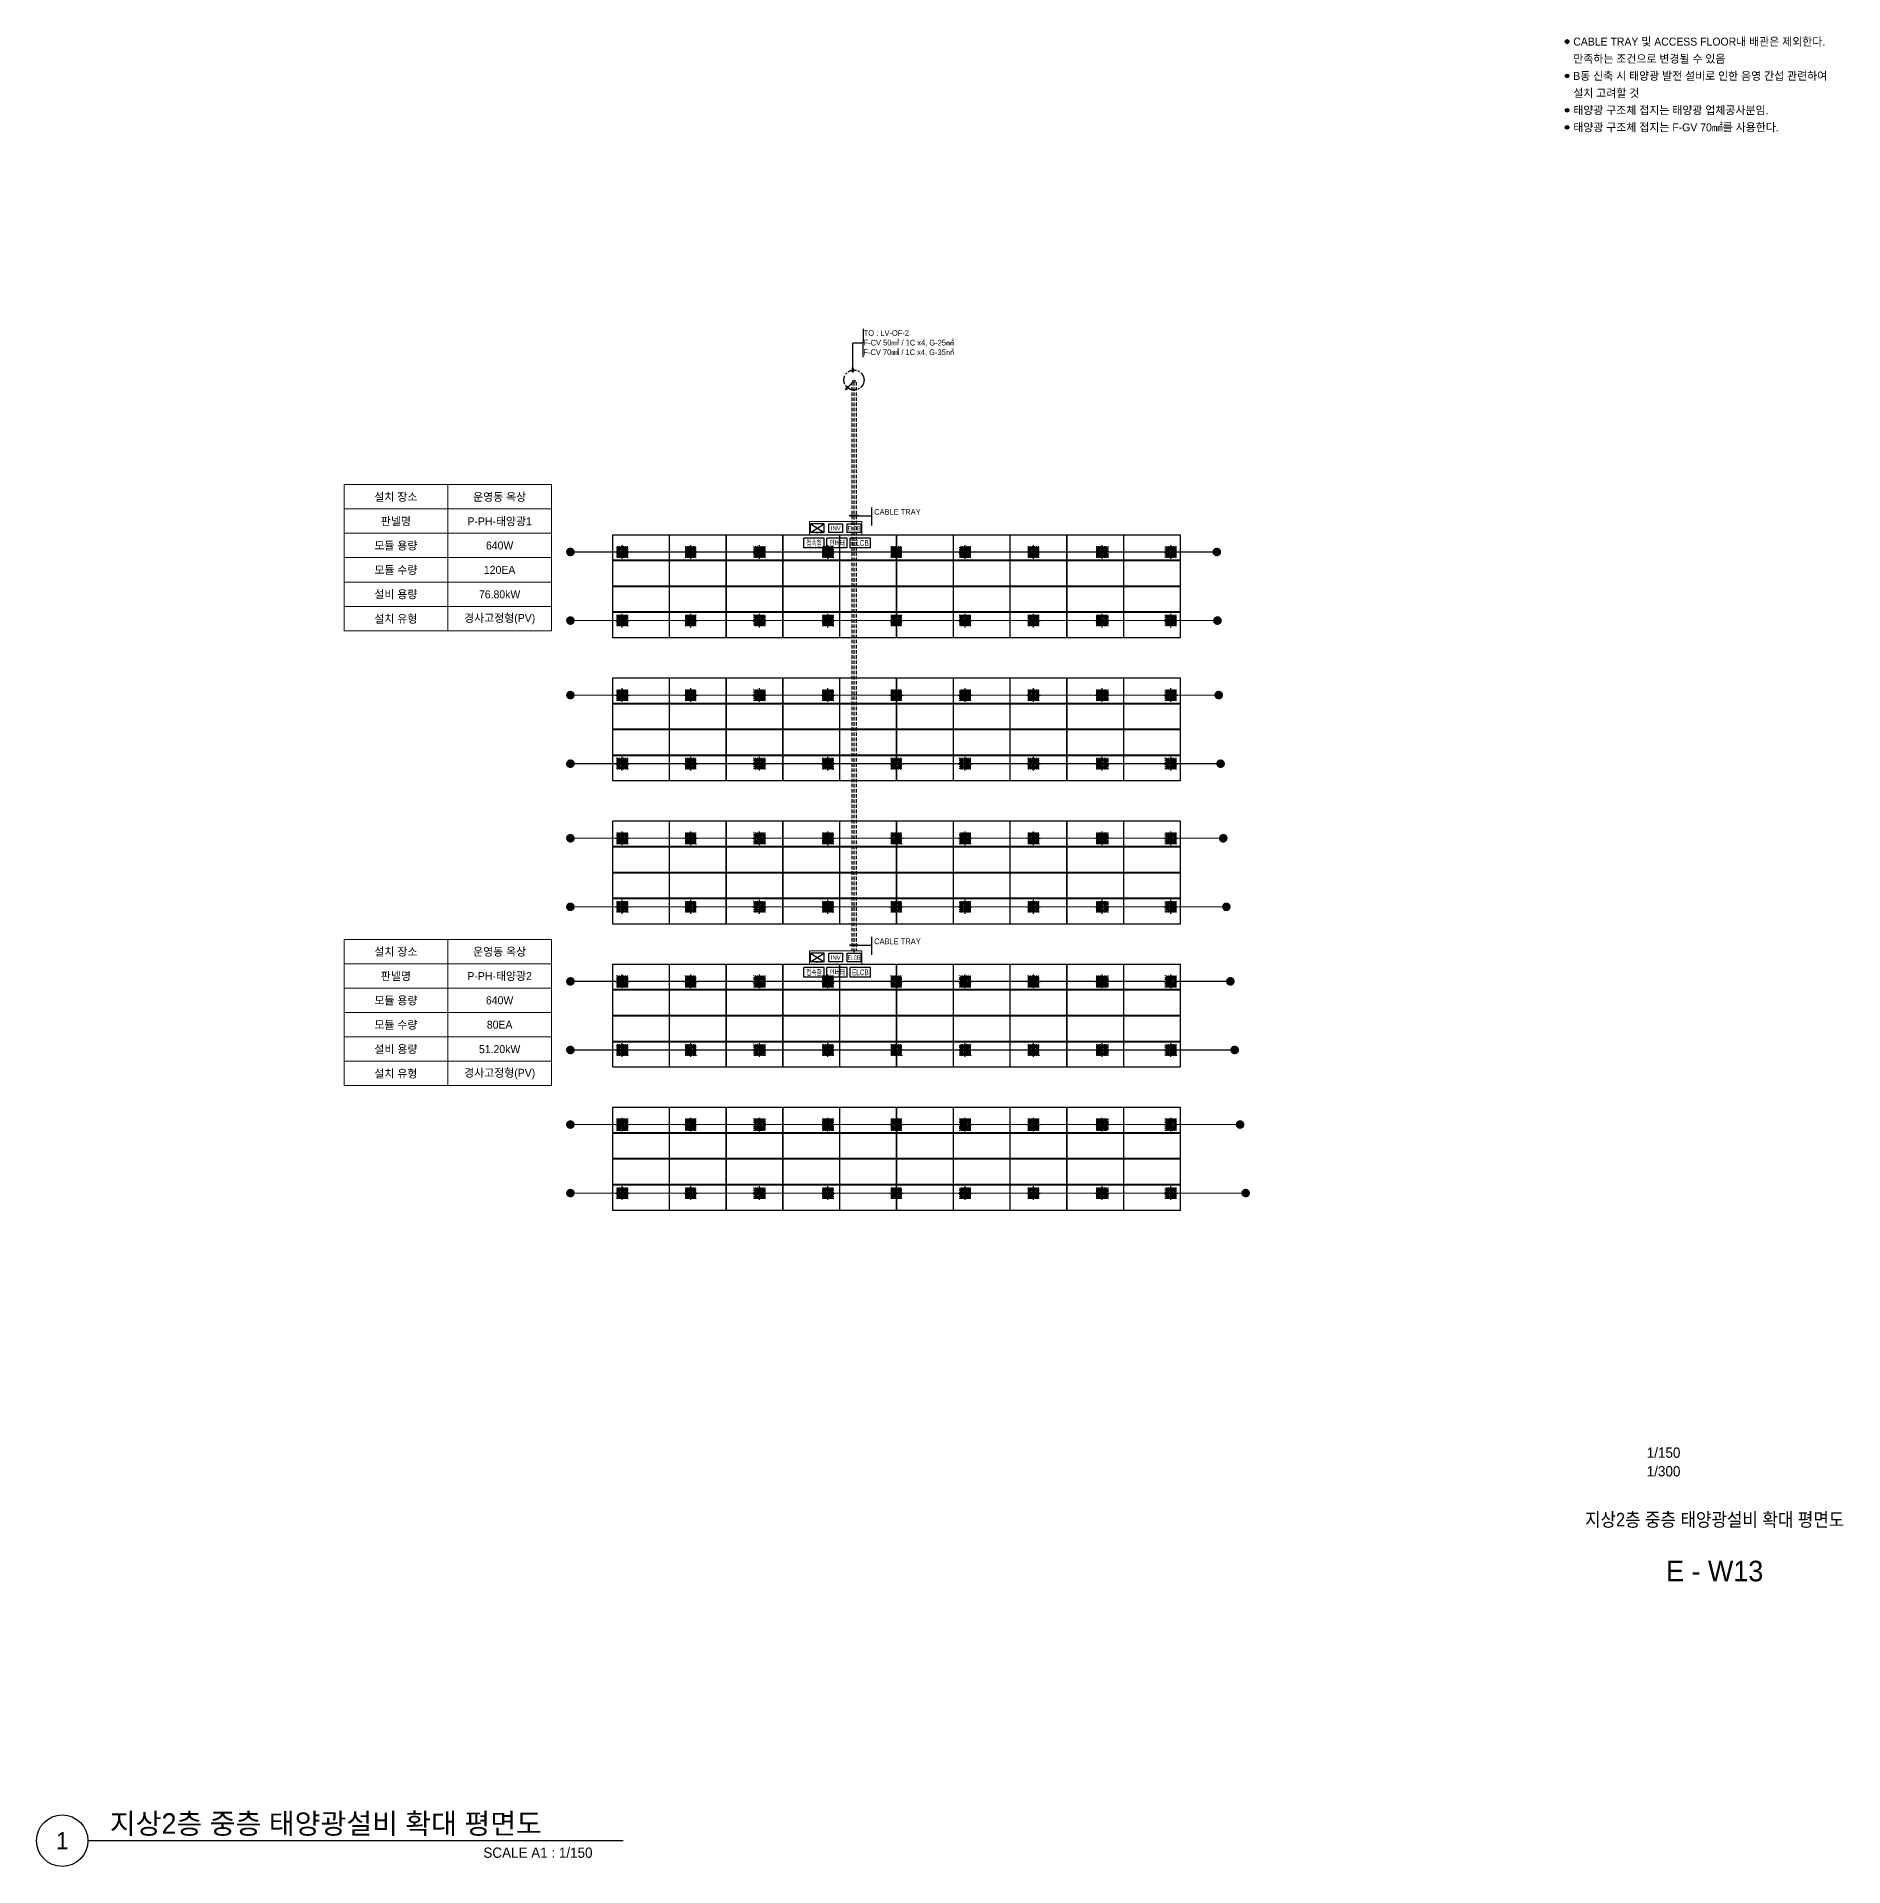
# Model space of a CAD drawing. Header units: millimetres. Extents: x 37541 to 999880, y 4425 to 1416340.
# Drawn here: x 421639 to 500709, y 4425 to 84470 of the extents above; entities that cross this region are included whole.
import ezdxf
from ezdxf.enums import TextEntityAlignment as Align

# ---------------------------------------------------------------- set-up
doc = ezdxf.new("R2010")
doc.units = ezdxf.units.MM
doc.header["$LTSCALE"] = 150
for name, pattern in [('C2', [18.5, 13.5, -2, 1, -2]), ('CENTER', [23.9, 20.4, -1.4, 0.7, -1.4]), ('CENTERX2', [4, 2.5, -0.5, 0.5, -0.5]), ('DASHEDX2', [1.5, 1, -0.5])]:
    doc.linetypes.add(name, pattern=pattern)
doc.layers.get('0').update_dxf_attribs({"lineweight": 0})
for name, color, linetype in [('------99 Grounding and Lightning', 3, 'Continuous'), ('-----09 E-WIRE-GV', 2, 'Continuous'), ('-----20 태양광', 3, 'Continuous'), ('-----29 Cable Schedule', 1, 'Continuous'), ('-----30 Text', 2, 'Continuous'), ('-----41 Drawing Title', 2, 'Continuous'), ('-----42 Drawing Number', 2, 'Continuous'), ('-----43 Drawing Scale', 3, 'Continuous'), ('1', 1, 'Continuous'), ('2', 2, 'Continuous'), ('DEVICE', 4, 'Continuous'), ('ELTEXT', 2, 'Continuous'), ('WIRING', 1, 'Continuous'), ('전력', 3, 'DASHEDX2'), ('태양광', 3, 'Continuous'), ('트레이', 140, 'Continuous')]:
    doc.layers.add(name, color=color, linetype=linetype)
doc.styles.add('ELEC', font='')
doc.styles.get('ELEC').set_extended_font_data('Dotum')

# ---------------------------------------------------------------- blocks, each defined once
blk = doc.blocks.new('SSH-20260319.160627')
at = {"layer": '-----30 Text'}
h = blk.add_hatch(color=256, dxfattribs=at)
edge = h.paths.add_edge_path()
edge.add_arc((15986, 33771), 160, 0, 360)
blk.add_circle((15986, 33771), 160, dxfattribs=at)
for p in [(15827, 33771), (15986, 33931), (16146, 33771), (15986, 33611)]:
    blk.add_point(p, dxfattribs=at)
at = {"layer": '-----30 Text', "style": 'ELEC'}
for s, p in [('CABLE TRAY 및 ACCESS FLOOR내 배관은 제외한다.', (16522, 33771)), ('만족하는 조건으로 변경될 수 있음', (16522, 32271))]:
    blk.add_text(s, height=700, dxfattribs=at).set_placement(p, align=Align.MIDDLE_LEFT)
blk = doc.blocks.new('*U1506')
blk.add_lwpolyline([(-1232, -558), (-1232, 558), (1232, 558), (1232, -558)], close=True)
blk = doc.blocks.new('*U1498')
at = {"layer": '-----20 태양광'}
for p in [(0, 3395), (2485, 3395), (4970, 3395), (7455, 3395), (9940, 3395), (12425, 3395), (14910, 3395), (17395, 3395), (19880, 3395), (22365, 3395), (0, 2263), (2485, 2263), (4970, 2263), (7455, 2263), (9940, 2263), (12425, 2263), (14910, 2263), (17395, 2263), (19880, 2263), (22365, 2263), (0, 1132), (2485, 1132), (4970, 1132), (7455, 1132), (9940, 1132), (12425, 1132), (14910, 1132), (17395, 1132), (19880, 1132), (22365, 1132), (0, 0), (2485, 0), (4970, 0), (7455, 0), (9940, 0), (12425, 0), (14910, 0), (17395, 0), (19880, 0), (22365, 0)]:
    blk.add_blockref('*U1506', p, dxfattribs=at)
blk = doc.blocks.new('*U1496')
blk.add_lwpolyline([(-1232, -558), (-1232, 558), (1232, 558), (1232, -558)], close=True)
blk = doc.blocks.new('*U1507')
at = {"layer": '-----20 태양광'}
for p in [(0, 3395), (2485, 3395), (4970, 3395), (7455, 3395), (9940, 3395), (12425, 3395), (14910, 3395), (17395, 3395), (19880, 3395), (22365, 3395), (0, 2263), (2485, 2263), (4970, 2263), (7455, 2263), (9940, 2263), (12425, 2263), (14910, 2263), (17395, 2263), (19880, 2263), (22365, 2263), (0, 1132), (2485, 1132), (4970, 1132), (7455, 1132), (9940, 1132), (12425, 1132), (14910, 1132), (17395, 1132), (19880, 1132), (22365, 1132), (0, 0), (2485, 0), (4970, 0), (7455, 0), (9940, 0), (12425, 0), (14910, 0), (17395, 0), (19880, 0), (22365, 0)]:
    blk.add_blockref('*U1496', p, dxfattribs=at)
blk = doc.blocks.new('*U1493')
blk.add_lwpolyline([(-1232, -558), (-1232, 558), (1232, 558), (1232, -558)], close=True)
blk = doc.blocks.new('*U1497')
at = {"layer": '-----20 태양광'}
for p in [(0, 3395), (2485, 3395), (4970, 3395), (7455, 3395), (9940, 3395), (12425, 3395), (14910, 3395), (17395, 3395), (19880, 3395), (22365, 3395), (0, 2263), (2485, 2263), (4970, 2263), (7455, 2263), (9940, 2263), (12425, 2263), (14910, 2263), (17395, 2263), (19880, 2263), (22365, 2263), (0, 1132), (2485, 1132), (4970, 1132), (7455, 1132), (9940, 1132), (12425, 1132), (14910, 1132), (17395, 1132), (19880, 1132), (22365, 1132), (0, 0), (2485, 0), (4970, 0), (7455, 0), (9940, 0), (12425, 0), (14910, 0), (17395, 0), (19880, 0), (22365, 0)]:
    blk.add_blockref('*U1493', p, dxfattribs=at)
blk = doc.blocks.new('*U1499')
blk.add_lwpolyline([(-1232, -558), (-1232, 558), (1232, 558), (1232, -558)], close=True)
blk = doc.blocks.new('*U1495')
at = {"layer": '-----20 태양광'}
for p in [(0, 3395), (2485, 3395), (4970, 3395), (7455, 3395), (9940, 3395), (12425, 3395), (14910, 3395), (17395, 3395), (19880, 3395), (22365, 3395), (0, 2263), (2485, 2263), (4970, 2263), (7455, 2263), (9940, 2263), (12425, 2263), (14910, 2263), (17395, 2263), (19880, 2263), (22365, 2263), (0, 1132), (2485, 1132), (4970, 1132), (7455, 1132), (9940, 1132), (12425, 1132), (14910, 1132), (17395, 1132), (19880, 1132), (22365, 1132), (0, 0), (2485, 0), (4970, 0), (7455, 0), (9940, 0), (12425, 0), (14910, 0), (17395, 0), (19880, 0), (22365, 0)]:
    blk.add_blockref('*U1499', p, dxfattribs=at)
blk = doc.blocks.new('*U1501')
blk.add_lwpolyline([(-1232, -558), (-1232, 558), (1232, 558), (1232, -558)], close=True)
blk = doc.blocks.new('*U1500')
at = {"layer": '-----20 태양광'}
for p in [(0, 3395), (2485, 3395), (4970, 3395), (7455, 3395), (9940, 3395), (12425, 3395), (14910, 3395), (17395, 3395), (19880, 3395), (22365, 3395), (0, 2263), (2485, 2263), (4970, 2263), (7455, 2263), (9940, 2263), (12425, 2263), (14910, 2263), (17395, 2263), (19880, 2263), (22365, 2263), (0, 1132), (2485, 1132), (4970, 1132), (7455, 1132), (9940, 1132), (12425, 1132), (14910, 1132), (17395, 1132), (19880, 1132), (22365, 1132), (0, 0), (2485, 0), (4970, 0), (7455, 0), (9940, 0), (12425, 0), (14910, 0), (17395, 0), (19880, 0), (22365, 0)]:
    blk.add_blockref('*U1501', p, dxfattribs=at)
blk = doc.blocks.new('G$CF06C846F')
at = {"linetype": 'CENTER', "ltscale": 5}
for p, q in [((0, 29), (58, 29)), ((29, 58), (29, 0))]:
    blk.add_line(p, q, dxfattribs=at)
blk.add_lwpolyline([(14, 20), (29, 12), (44, 20), (44, 38), (29, 46), (14, 38)], close=True)
for radius in [15, 10]:
    blk.add_circle((29, 29), radius)
blk = doc.blocks.new('G$CCACB8904')
h = blk.add_hatch()
h.set_pattern_fill('AR-CONC', color=256, scale=0.5)
h.paths.add_polyline_path([(300, 500), (300, 450), (450, 450), (450, 300), (500, 300), (500, 500)])
h.paths.add_polyline_path([(500, 300), (450, 300), (450, 150), (300, 150), (300, 100), (500, 100)])
h.paths.add_polyline_path([(300, 100), (300, 150), (150, 150), (150, 300), (100, 300), (100, 100)])
h.paths.add_polyline_path([(100, 300), (150, 300), (150, 450), (300, 450), (300, 500), (100, 500)])
at = {"linetype": 'CENTER', "ltscale": 50}
for p, q in [((0, 300), (600, 300)), ((300, 600), (300, 0))]:
    blk.add_line(p, q, dxfattribs=at)
for p, q in [((250, 304.5), (185, 304.5)), ((185, 295.5), (185, 304.5)), ((250, 295.5), (185, 295.5)), ((230, 295.5), (230, 304.5)), ((295.5, 350), (295.5, 415)), ((295.5, 415), (304.5, 415)), ((295.5, 370), (304.5, 370)), ((295.5, 250), (295.5, 185)), ((304.5, 225), (295.5, 225)), ((304.5, 185), (295.5, 185)), ((304.5, 350), (304.5, 415)), ((304.5, 250), (304.5, 185)), ((350, 304.5), (415, 304.5)), ((350, 295.5), (415, 295.5)), ((370, 304.5), (370, 295.5)), ((415, 304.5), (415, 295.5))]:
    blk.add_line(p, q)
for points in [[(100, 500), (500, 500), (500, 100), (100, 100)], [(150, 150), (450, 150), (450, 450), (150, 450)], [(250, 250), (350, 250), (350, 350), (250, 350)], [(253.2, 253.2), (346.8, 253.2), (346.8, 346.8), (253.2, 346.8)]]:
    blk.add_lwpolyline(points, close=True)
for p in [(161, 381), (161, 161), (381, 381), (381, 161)]:
    blk.add_blockref('G$CF06C846F', p)
blk = doc.blocks.new('*U1521')
blk.add_blockref('G$CCACB8904', (-300, -300))
blk = doc.blocks.new('*U1520')
blk.add_blockref('*U1521', (0, 0))
blk = doc.blocks.new('*U1510')
blk.add_blockref('*U1520', (0, 0))
blk = doc.blocks.new('*U1509')
at = {"layer": '-----20 태양광'}
for p in [(0, 3000), (3000, 3000), (6000, 3000), (9000, 3000), (0, 0), (3000, 0), (6000, 0), (9000, 0)]:
    blk.add_blockref('*U1510', p, dxfattribs=at)
at = {"layer": '-----20 태양광', "linetype": 'ByBlock', "lineweight": -2}
for p in [(12000, 3000), (15000, 3000), (18000, 3000), (21000, 3000), (24000, 3000), (12000, 0), (15000, 0), (18000, 0), (21000, 0), (24000, 0)]:
    blk.add_blockref('*U1510', p, dxfattribs=at)
blk = doc.blocks.new('*U1523')
blk.add_blockref('G$CCACB8904', (-300, -300))
blk = doc.blocks.new('*U1522')
blk.add_blockref('*U1523', (0, 0))
blk = doc.blocks.new('*U1512')
blk.add_blockref('*U1522', (0, 0))
blk = doc.blocks.new('*U1511')
at = {"layer": '-----20 태양광'}
for p in [(0, 3000), (3000, 3000), (6000, 3000), (9000, 3000), (0, 0), (3000, 0), (6000, 0), (9000, 0)]:
    blk.add_blockref('*U1512', p, dxfattribs=at)
at = {"layer": '-----20 태양광', "linetype": 'ByBlock', "lineweight": -2}
for p in [(12000, 3000), (15000, 3000), (18000, 3000), (21000, 3000), (24000, 3000), (12000, 0), (15000, 0), (18000, 0), (21000, 0), (24000, 0)]:
    blk.add_blockref('*U1512', p, dxfattribs=at)
blk = doc.blocks.new('*U1515')
blk.add_blockref('G$CCACB8904', (-300, -300))
blk = doc.blocks.new('*U1514')
blk.add_blockref('*U1515', (0, 0))
blk = doc.blocks.new('*U1505')
blk.add_blockref('*U1514', (0, 0))
blk = doc.blocks.new('*U1513')
at = {"layer": '-----20 태양광'}
for p in [(0, 3000), (3000, 3000), (6000, 3000), (9000, 3000), (0, 0), (3000, 0), (6000, 0), (9000, 0)]:
    blk.add_blockref('*U1505', p, dxfattribs=at)
at = {"layer": '-----20 태양광', "linetype": 'ByBlock', "lineweight": -2}
for p in [(12000, 3000), (15000, 3000), (18000, 3000), (21000, 3000), (24000, 3000), (12000, 0), (15000, 0), (18000, 0), (21000, 0), (24000, 0)]:
    blk.add_blockref('*U1505', p, dxfattribs=at)
blk = doc.blocks.new('*U1517')
blk.add_blockref('G$CCACB8904', (-300, -300))
blk = doc.blocks.new('*U1516')
blk.add_blockref('*U1517', (0, 0))
blk = doc.blocks.new('*U1503')
blk.add_blockref('*U1516', (0, 0))
blk = doc.blocks.new('*U1502')
at = {"layer": '-----20 태양광'}
for p in [(0, 3000), (3000, 3000), (6000, 3000), (9000, 3000), (0, 0), (3000, 0), (6000, 0), (9000, 0)]:
    blk.add_blockref('*U1503', p, dxfattribs=at)
at = {"layer": '-----20 태양광', "linetype": 'ByBlock', "lineweight": -2}
for p in [(12000, 3000), (15000, 3000), (18000, 3000), (21000, 3000), (24000, 3000), (12000, 0), (15000, 0), (18000, 0), (21000, 0), (24000, 0)]:
    blk.add_blockref('*U1503', p, dxfattribs=at)
blk = doc.blocks.new('*U1519')
blk.add_blockref('G$CCACB8904', (-300, -300))
blk = doc.blocks.new('*U1518')
blk.add_blockref('*U1519', (0, 0))
blk = doc.blocks.new('*U1508')
blk.add_blockref('*U1518', (0, 0))
blk = doc.blocks.new('*U1504')
at = {"layer": '-----20 태양광'}
for p in [(0, 3000), (3000, 3000), (6000, 3000), (9000, 3000), (0, 0), (3000, 0), (6000, 0), (9000, 0)]:
    blk.add_blockref('*U1508', p, dxfattribs=at)
at = {"layer": '-----20 태양광', "linetype": 'ByBlock', "lineweight": -2}
for p in [(12000, 3000), (15000, 3000), (18000, 3000), (21000, 3000), (24000, 3000), (12000, 0), (15000, 0), (18000, 0), (21000, 0), (24000, 0)]:
    blk.add_blockref('*U1508', p, dxfattribs=at)
blk = doc.blocks.new('LBOX2')
at = {"layer": 'DEVICE'}
for p, q in [((300, 375), (-300, 375)), ((-300, 375), (300, 0)), ((-300, 0), (300, 375)), ((-300, 0), (-300, 375)), ((300, 0), (-300, 0)), ((300, 0), (300, 375))]:
    blk.add_line(p, q, dxfattribs=at)
blk = doc.blocks.new('DN')
at = {"layer": 'WIRING', "color": 4}
for p, q in [((-53, -53), (-619, -619)), ((-619, -619), (-442, -371)), ((-619, -619), (-371, -442)), ((-424, -389), (-530, -495)), ((-389, -424), (-495, -530)), ((-371, -442), (-442, -371))]:
    blk.add_line(p, q, dxfattribs=at)
blk.add_circle((0, 0), 75, dxfattribs=at)
blk = doc.blocks.new('구조체접속')
h = blk.add_hatch()
h.set_pattern_fill('ANGLE', color=1, scale=200)
h.set_pattern_definition([(0, (0, 0), (0, 55), [40, -15]), (90, (0, 0), (-55, 3e-15), [40, -15])])
h.paths.add_polyline_path([(168, 168), (-168, 168), (-168, -168), (168, -168)])
at = {"color": 1}
for p, q in [((166, 168), (168, 166)), ((-168, -166), (-166, -168))]:
    blk.add_line(p, q, dxfattribs=at)
at = {"color": 1, "const_width": 2}
blk.add_lwpolyline([(168, 168), (-168, 168), (-168, -168), (168, -168)], close=True, dxfattribs=at)
blk = doc.blocks.new('접속점 (본딩)')
h = blk.add_hatch(color=256)
h.dxf.hatch_style = 1
h.paths.add_polyline_path([(125, 0, 1), (-125, 0, 1)])
at = {"const_width": 2}
for points in [[(125, 0, 1), (-125, 0)], [(125, 0, -1), (-125, 0)]]:
    blk.add_lwpolyline(points, format="xyb", dxfattribs=at)

msp = doc.modelspace()

# ---------------------------------------------------------------- hatches: boundary and pattern name
at = {"layer": '-----30 Text'}
h = msp.add_hatch(color=256, dxfattribs=at)
edge = h.paths.add_edge_path()
edge.add_arc((488619.619, 82749.999), 79.932, 0, 360)
h = msp.add_hatch(color=256, dxfattribs=at)
edge = h.paths.add_edge_path()
edge.add_arc((488619.619, 81249.999), 79.932, 0, 360)
h = msp.add_hatch(color=256, dxfattribs=at)
edge = h.paths.add_edge_path()
edge.add_arc((488619.619, 80499.999), 79.932, 0, 360)

# ---------------------------------------------------------------- linework, layer by layer
at = {"layer": '-----09 E-WIRE-GV', "color": 4, "linetype": 'C2', "ltscale": 0.1, "const_width": 50, "elevation": 0}
for points in [[(445000, 61923.988), (447016.942, 61923.988)], [(450017.104, 61923.988), (447521.141, 61923.988)], [(453017.104, 61923.988), (450521.141, 61923.988)], [(456017.104, 61923.988), (453521.141, 61923.988)], [(459017.104, 61923.988), (456521.141, 61923.988)], [(462017.104, 61923.988), (459521.141, 61923.988)], [(465017.104, 61923.988), (462521.141, 61923.988)], [(468017.104, 61923.988), (465521.141, 61923.988)], [(471017.104, 61923.988), (468521.141, 61923.988)], [(473289.36, 61923.988), (471521.141, 61923.988)], [(445000, 58923.988), (447016.942, 58923.988)], [(450017.104, 58923.988), (447521.141, 58923.988)], [(453017.104, 58923.988), (450521.141, 58923.988)], [(456017.104, 58923.988), (453521.141, 58923.988)], [(459017.104, 58923.988), (456521.141, 58923.988)], [(462017.104, 58923.988), (459521.141, 58923.988)], [(465017.104, 58923.988), (462521.141, 58923.988)], [(468017.104, 58923.988), (465521.141, 58923.988)], [(471017.104, 58923.988), (468521.141, 58923.988)], [(473315.225, 58923.988), (471521.141, 58923.988)], [(445000, 55662.584), (447016.942, 55662.584)], [(450017.104, 55662.584), (447521.141, 55662.584)], [(453017.104, 55662.584), (450521.141, 55662.584)], [(456017.104, 55662.584), (453521.141, 55662.584)], [(459017.104, 55662.584), (456521.141, 55662.584)], [(462017.104, 55662.584), (459521.141, 55662.584)], [(465017.104, 55662.584), (462521.141, 55662.584)], [(468017.104, 55662.584), (465521.141, 55662.584)], [(471017.104, 55662.584), (468521.141, 55662.584)], [(473372.95, 55662.584), (471521.141, 55662.584)], [(445000, 52662.584), (447016.942, 52662.584)], [(450017.104, 52662.584), (447521.141, 52662.584)], [(453017.104, 52662.584), (450521.141, 52662.584)], [(456017.104, 52662.584), (453521.141, 52662.584)], [(459017.104, 52662.584), (456521.141, 52662.584)], [(462017.104, 52662.584), (459521.141, 52662.584)], [(465017.104, 52662.584), (462521.141, 52662.584)], [(468017.104, 52662.584), (465521.141, 52662.584)], [(471017.104, 52662.584), (468521.141, 52662.584)], [(473453.294, 52662.584), (471521.141, 52662.584)], [(445000, 49401.179), (447016.942, 49401.179)], [(450017.104, 49401.179), (447521.141, 49401.179)], [(453017.104, 49401.179), (450521.141, 49401.179)], [(456017.104, 49401.179), (453521.141, 49401.179)], [(459017.104, 49401.179), (456521.141, 49401.179)], [(462017.104, 49401.179), (459521.141, 49401.179)], [(465017.104, 49401.179), (462521.141, 49401.179)], [(468017.104, 49401.179), (465521.141, 49401.179)], [(471017.104, 49401.179), (468521.141, 49401.179)], [(473570.283, 49401.179), (471521.141, 49401.179)], [(445000, 46401.179), (447016.942, 46401.179)], [(450017.104, 46401.179), (447521.141, 46401.179)], [(453017.104, 46401.179), (450521.141, 46401.179)], [(456017.104, 46401.179), (453521.141, 46401.179)], [(459017.104, 46401.179), (456521.141, 46401.179)], [(462017.104, 46401.179), (459521.141, 46401.179)], [(465017.104, 46401.179), (462521.141, 46401.179)], [(468017.104, 46401.179), (465521.141, 46401.179)], [(471017.104, 46401.179), (468521.141, 46401.179)], [(473705.187, 46401.179), (471521.141, 46401.179)], [(445000, 43139.775), (447016.942, 43139.775)], [(450017.104, 43139.775), (447521.141, 43139.775)], [(453017.104, 43139.775), (450521.141, 43139.775)], [(456017.104, 43139.775), (453521.141, 43139.775)], [(459017.104, 43139.775), (456521.141, 43139.775)], [(462017.104, 43139.775), (459521.141, 43139.775)], [(465017.104, 43139.775), (462521.141, 43139.775)], [(468017.104, 43139.775), (465521.141, 43139.775)], [(471017.104, 43139.775), (468521.141, 43139.775)], [(473881.555, 43139.775), (471521.141, 43139.775)], [(445000, 40139.775), (447016.942, 40139.775)], [(450017.104, 40139.775), (447521.141, 40139.775)], [(453017.104, 40139.775), (450521.141, 40139.775)], [(456017.104, 40139.775), (453521.141, 40139.775)], [(459017.104, 40139.775), (456521.141, 40139.775)], [(462017.104, 40139.775), (459521.141, 40139.775)], [(465017.104, 40139.775), (462521.141, 40139.775)], [(468017.104, 40139.775), (465521.141, 40139.775)], [(471017.104, 40139.775), (468521.141, 40139.775)], [(474071.153, 40139.775), (471521.141, 40139.775)], [(445000, 36878.371), (447016.942, 36878.371)], [(450017.104, 36878.371), (447521.141, 36878.371)], [(453017.104, 36878.371), (450521.141, 36878.371)], [(456017.104, 36878.371), (453521.141, 36878.371)], [(459017.104, 36878.371), (456521.141, 36878.371)], [(462017.104, 36878.371), (459521.141, 36878.371)], [(465017.104, 36878.371), (462521.141, 36878.371)], [(468017.104, 36878.371), (465521.141, 36878.371)], [(471017.104, 36878.371), (468521.141, 36878.371)], [(474307.076, 36878.371), (471521.141, 36878.371)], [(445000, 33878.371), (447016.942, 33878.371)], [(450017.104, 33878.371), (447521.141, 33878.371)], [(453017.104, 33878.371), (450521.141, 33878.371)], [(456017.104, 33878.371), (453521.141, 33878.371)], [(459017.104, 33878.371), (456521.141, 33878.371)], [(462017.104, 33878.371), (459521.141, 33878.371)], [(465017.104, 33878.371), (462521.141, 33878.371)], [(468017.104, 33878.371), (465521.141, 33878.371)], [(471017.104, 33878.371), (468521.141, 33878.371)], [(474551.557, 33878.371), (471521.141, 33878.371)]]:
    msp.add_lwpolyline(points, dxfattribs=at)
at = {"layer": '-----30 Text'}
for centre in [(488619.619, 82749.999), (488619.619, 81249.999), (488619.619, 80499.999)]:
    msp.add_circle(centre, 79.932, dxfattribs=at)
at = {"layer": '-----41 Drawing Title', "color": 7}
msp.add_line((447310.929, 5549.999), (423889.071, 5549.999), dxfattribs=at)
msp.add_circle((422764.071, 5549.999), 1125, dxfattribs=at)
at = {"elevation": 0}
for points in [[(455460.67, 63254.69), (457760, 63254.69), (457760, 62679.69), (455460.67, 62679.69)], [(455460.67, 44470.477), (457760, 44470.477), (457760, 43895.477), (455460.67, 43895.477)]]:
    msp.add_lwpolyline(points, close=True, dxfattribs=at)
at = {"layer": 'DEVICE'}
for p, q in [((456310.335, 63154.69), (456910.335, 63154.69)), ((456310.335, 62779.69), (456310.335, 63154.69)), ((456910.335, 62779.69), (456310.335, 62779.69)), ((456910.335, 63154.69), (456910.335, 62779.69)), ((457110, 63154.69), (457710, 63154.69)), ((457110, 62779.69), (457110, 63154.69)), ((457710, 62779.69), (457110, 62779.69)), ((457710, 63154.69), (457710, 62779.69)), ((456310.335, 44370.477), (456910.335, 44370.477)), ((456310.335, 43995.477), (456310.335, 44370.477)), ((456910.335, 44370.477), (456910.335, 43995.477)), ((457110, 44370.477), (457710, 44370.477)), ((457110, 43995.477), (457110, 44370.477)), ((457710, 44370.477), (457710, 43995.477)), ((456910.335, 43995.477), (456310.335, 43995.477)), ((457710, 43995.477), (457110, 43995.477))]:
    msp.add_line(p, q, dxfattribs=at)
at = {"layer": 'ELTEXT', "color": 1}
for p, q in [((456105.548, 62534.538), (455209.548, 62534.538)), ((455209.548, 62102.538), (455209.548, 62534.538)), ((456105.548, 62102.538), (456105.548, 62534.538)), ((457118.616, 62534.538), (456222.616, 62534.538)), ((456222.616, 62102.538), (456222.616, 62534.538)), ((457118.616, 62102.538), (457118.616, 62534.538)), ((458131.683, 62534.538), (457235.683, 62534.538)), ((457235.683, 62102.538), (457235.683, 62534.538)), ((458131.683, 62102.538), (458131.683, 62534.538)), ((456105.548, 62102.538), (455209.548, 62102.538)), ((457118.616, 62102.538), (456222.616, 62102.538)), ((458131.683, 62102.538), (457235.683, 62102.538)), ((456105.548, 43750.325), (455209.548, 43750.325)), ((455209.548, 43318.325), (455209.548, 43750.325)), ((456105.548, 43318.325), (455209.548, 43318.325)), ((456105.548, 43318.325), (456105.548, 43750.325)), ((457118.616, 43750.325), (456222.616, 43750.325)), ((456222.616, 43318.325), (456222.616, 43750.325)), ((457118.616, 43318.325), (456222.616, 43318.325)), ((457118.616, 43318.325), (457118.616, 43750.325)), ((458131.683, 43750.325), (457235.683, 43750.325)), ((457235.683, 43318.325), (457235.683, 43750.325)), ((458131.683, 43318.325), (457235.683, 43318.325)), ((458131.683, 43318.325), (458131.683, 43750.325))]:
    msp.add_line(p, q, dxfattribs=at)
at = {"layer": '전력', "elevation": 0}
for points in [[(457410, 69351.163), (457410, 63154.69)], [(457410, 63249.69), (457410, 44370.477)]]:
    msp.add_lwpolyline(points, dxfattribs=at)
at = {"layer": '태양광', "color": 1, "linetype": 'Continuous'}
for p, q in [((457809.072, 71688.892), (457804.031, 70443.26)), ((457361.707, 69976.28), (457361.707, 71066.076)), ((457806.551, 71066.076), (457361.707, 71066.076)), ((457591.715, 63508.096), (458191.159, 63508.096)), ((458191.159, 63084.583), (458191.159, 63876.802)), ((458191.159, 44300.37), (458191.159, 45092.589)), ((457591.715, 44723.883), (458191.159, 44723.883))]:
    msp.add_line(p, q, dxfattribs=at)
at = {"layer": '태양광', "color": 1, "linetype": 'Continuous', "elevation": 0}
for points in [[(457381.443, 69976.28), (457381.443, 69794.651), (457341.972, 69794.651), (457341.972, 69976.28)], [(457231.018, 63528.129), (457591.715, 63528.129), (457591.715, 63488.064), (457231.018, 63488.064)], [(457231.018, 44743.916), (457591.715, 44743.916), (457591.715, 44703.851), (457231.018, 44703.851)]]:
    msp.add_lwpolyline(points, close=True, dxfattribs=at)
at = {"layer": '태양광', "color": 1, "linetype": 'CENTERX2'}
msp.add_circle((457410, 69446.163), 439.303, dxfattribs=at)
at = {"layer": '트레이', "linetype": 'DASHEDX2'}
for p, q in [((457310, 69356.163), (457310, 63254.69)), ((457510, 69356.163), (457510, 63254.69)), ((457310, 63254.69), (457310, 44470.477)), ((457510, 63254.69), (457510, 44470.477)), ((455710.67, 62779.69), (456010.67, 62779.69)), ((455710.67, 43995.477), (456010.67, 43995.477))]:
    msp.add_line(p, q, dxfattribs=at)

# ---------------------------------------------------------------- block references
at = {"layer": '------99 Grounding and Lightning', "xscale": 1.5, "yscale": 1.5, "zscale": 1.5}
for name, p, rotation in [('접속점 (본딩)', (445000, 61923.988), 270), ('구조체접속', (447269.042, 61923.988), 270), ('구조체접속', (450269.042, 61923.988), 270), ('구조체접속', (453269.042, 61923.988), 270), ('구조체접속', (456269.042, 61923.988), 270), ('구조체접속', (459269.042, 61923.988), 270), ('구조체접속', (462269.042, 61923.988), 270), ('구조체접속', (465269.042, 61923.988), 270), ('구조체접속', (468269.042, 61923.988), 270), ('구조체접속', (471269.042, 61923.988), 270), ('접속점 (본딩)', (473289.36, 61923.988), 89.99999999999999), ('접속점 (본딩)', (445000, 58923.988), 270), ('구조체접속', (447269.042, 58923.988), 270), ('구조체접속', (450269.042, 58923.988), 270), ('구조체접속', (453269.042, 58923.988), 270), ('구조체접속', (456269.042, 58923.988), 270), ('구조체접속', (459269.042, 58923.988), 270), ('구조체접속', (462269.042, 58923.988), 270), ('구조체접속', (465269.042, 58923.988), 270), ('구조체접속', (468269.042, 58923.988), 270), ('구조체접속', (471269.042, 58923.988), 270), ('접속점 (본딩)', (473315.225, 58923.988), 89.99999999999999), ('접속점 (본딩)', (445000, 55662.584), 270), ('구조체접속', (447269.042, 55662.584), 270), ('구조체접속', (450269.042, 55662.584), 270), ('구조체접속', (453269.042, 55662.584), 270), ('구조체접속', (456269.042, 55662.584), 270), ('구조체접속', (459269.042, 55662.584), 270), ('구조체접속', (462269.042, 55662.584), 270), ('구조체접속', (465269.042, 55662.584), 270), ('구조체접속', (468269.042, 55662.584), 270), ('구조체접속', (471269.042, 55662.584), 270), ('접속점 (본딩)', (473372.95, 55662.584), 89.99999999999999), ('접속점 (본딩)', (445000, 52662.584), 270), ('구조체접속', (447269.042, 52662.584), 270), ('구조체접속', (450269.042, 52662.584), 270), ('구조체접속', (453269.042, 52662.584), 270), ('구조체접속', (456269.042, 52662.584), 270), ('구조체접속', (459269.042, 52662.584), 270), ('구조체접속', (462269.042, 52662.584), 270), ('구조체접속', (465269.042, 52662.584), 270), ('구조체접속', (468269.042, 52662.584), 270), ('구조체접속', (471269.042, 52662.584), 270), ('접속점 (본딩)', (473453.294, 52662.584), 89.99999999999999), ('구조체접속', (447269.042, 49401.179), 270), ('구조체접속', (450269.042, 49401.179), 270), ('구조체접속', (453269.042, 49401.179), 270), ('구조체접속', (456269.042, 49401.179), 270), ('구조체접속', (459269.042, 49401.179), 270), ('구조체접속', (462269.042, 49401.179), 270), ('구조체접속', (465269.042, 49401.179), 270), ('구조체접속', (468269.042, 49401.179), 270), ('구조체접속', (471269.042, 49401.179), 270), ('접속점 (본딩)', (445000, 49401.179), 270), ('접속점 (본딩)', (473570.283, 49401.179), 89.99999999999999), ('접속점 (본딩)', (445000, 46401.179), 270), ('구조체접속', (447269.042, 46401.179), 270), ('구조체접속', (450269.042, 46401.179), 270), ('구조체접속', (453269.042, 46401.179), 270), ('구조체접속', (456269.042, 46401.179), 270), ('구조체접속', (459269.042, 46401.179), 270), ('구조체접속', (462269.042, 46401.179), 270), ('구조체접속', (465269.042, 46401.179), 270), ('구조체접속', (468269.042, 46401.179), 270), ('구조체접속', (471269.042, 46401.179), 270), ('접속점 (본딩)', (473705.187, 46401.179), 89.99999999999999), ('접속점 (본딩)', (445000, 43139.775), 270), ('구조체접속', (447269.042, 43139.775), 270), ('구조체접속', (450269.042, 43139.775), 270), ('구조체접속', (453269.042, 43139.775), 270), ('구조체접속', (456269.042, 43139.775), 270), ('구조체접속', (459269.042, 43139.775), 270), ('구조체접속', (462269.042, 43139.775), 270), ('구조체접속', (465269.042, 43139.775), 270), ('구조체접속', (468269.042, 43139.775), 270), ('구조체접속', (471269.042, 43139.775), 270), ('접속점 (본딩)', (473881.555, 43139.775), 89.99999999999999), ('접속점 (본딩)', (445000, 40139.775), 270), ('구조체접속', (447269.042, 40139.775), 270), ('구조체접속', (450269.042, 40139.775), 270), ('구조체접속', (453269.042, 40139.775), 270), ('구조체접속', (456269.042, 40139.775), 270), ('구조체접속', (459269.042, 40139.775), 270), ('구조체접속', (462269.042, 40139.775), 270), ('구조체접속', (465269.042, 40139.775), 270), ('구조체접속', (468269.042, 40139.775), 270), ('구조체접속', (471269.042, 40139.775), 270), ('접속점 (본딩)', (474071.153, 40139.775), 89.99999999999999), ('접속점 (본딩)', (445000, 36878.371), 270), ('구조체접속', (447269.042, 36878.371), 270), ('구조체접속', (450269.042, 36878.371), 270), ('구조체접속', (453269.042, 36878.371), 270), ('구조체접속', (456269.042, 36878.371), 270), ('구조체접속', (459269.042, 36878.371), 270), ('구조체접속', (462269.042, 36878.371), 270), ('구조체접속', (465269.042, 36878.371), 270), ('구조체접속', (468269.042, 36878.371), 270), ('구조체접속', (471269.042, 36878.371), 270), ('접속점 (본딩)', (474307.076, 36878.371), 89.99999999999999), ('접속점 (본딩)', (445000, 33878.371), 270), ('구조체접속', (447269.042, 33878.371), 270), ('구조체접속', (450269.042, 33878.371), 270), ('구조체접속', (453269.042, 33878.371), 270), ('구조체접속', (456269.042, 33878.371), 270), ('구조체접속', (459269.042, 33878.371), 270), ('구조체접속', (462269.042, 33878.371), 270), ('구조체접속', (465269.042, 33878.371), 270), ('구조체접속', (468269.042, 33878.371), 270), ('구조체접속', (471269.042, 33878.371), 270), ('접속점 (본딩)', (474551.557, 33878.371), 89.99999999999999)]:
    msp.add_blockref(name, p, dxfattribs=dict(at, rotation=rotation))
at = {"layer": '-----20 태양광'}
for name, p in [('*U1500', (448086.542, 58726.672)), ('*U1495', (448086.542, 52465.267)), ('*U1497', (448086.542, 46203.863)), ('*U1507', (448086.542, 39942.459)), ('*U1498', (448086.542, 33681.055))]:
    msp.add_blockref(name, p, dxfattribs=at)
at = {"layer": '-----20 태양광', "xscale": -1, "rotation": 180}
for name, p in [('*U1504', (447269.042, 61923.988)), ('*U1502', (447269.042, 55662.584)), ('*U1513', (447269.042, 49401.179)), ('*U1511', (447269.042, 43139.775)), ('*U1509', (447269.042, 36878.371))]:
    msp.add_blockref(name, p, dxfattribs=at)
at = {"layer": '-----29 Cable Schedule', "xscale": 0.5, "yscale": 0.5, "zscale": 0.5}
msp.add_blockref('SSH-20260319.160627', (480626.413, 67364.351), dxfattribs=at)
for p in [(455810.67, 62779.69), (455810.67, 43995.477)]:
    msp.add_blockref('LBOX2', p)
at = {"layer": '전력', "xscale": 0.6, "yscale": 0.6, "zscale": 0.6}
msp.add_blockref('DN', (457410, 69396.163), dxfattribs=at)

# ---------------------------------------------------------------- texts
at = {"layer": '-----30 Text', "style": 'ELEC'}
for s, p in [('B동 신축 시 태양광 발전 설비로 인한 음영 간섭 관련하여', (488887.318, 82749.999)), ('설치 고려할 것', (488887.318, 81999.999)), ('태양광 구조체 접지는 태양광 업체공사분임.', (488887.318, 81249.999)), ('태양광 구조체 접지는 F-GV 70㎟를 사용한다.', (488887.318, 80499.999))]:
    msp.add_text(s, height=350, dxfattribs=at).set_placement(p, align=Align.MIDDLE_LEFT)
at = {"layer": '-----41 Drawing Title', "style": 'ELEC', "width": 0.9}
msp.add_text('지상2층 중층 태양광설비 확대 평면도', height=600, dxfattribs=at).set_placement((495075, 19594.999), align=Align.MIDDLE_CENTER)
at = {"layer": '-----41 Drawing Title', "color": 2, "style": 'ELEC'}
msp.add_text('지상2층 중층 태양광설비 확대 평면도', height=900, dxfattribs=at).set_placement((424847.648, 5849.999))
at = {"layer": '-----41 Drawing Title', "color": 7, "style": 'ELEC'}
msp.add_text('1', height=750, dxfattribs=at).set_placement((422764.071, 5549.999), align=Align.MIDDLE)
at = {"layer": '-----41 Drawing Title', "style": 'ELEC'}
msp.add_text('SCALE A1 : 1/150', height=450, dxfattribs=at).set_placement((445968.613, 4799.999), align=Align.RIGHT)
at = {"layer": '-----42 Drawing Number', "style": 'ELEC'}
msp.add_text('E - W13', height=900, dxfattribs=at).set_placement((495075, 17344.999), align=Align.MIDDLE_CENTER)
at = {"layer": '-----43 Drawing Scale', "style": 'ELEC'}
for s, p in [('1/150', (492839.512, 22524.999)), ('1/300', (492839.512, 21709.999))]:
    msp.add_text(s, height=450, dxfattribs=at).set_placement(p, align=Align.MIDDLE_CENTER)
at = {"layer": 'DEVICE', "color": 2, "style": 'ELEC'}
for p in [(456610.335, 62963.152), (456610.335, 44178.939)]:
    msp.add_text('INV', height=187.5, dxfattribs=at).set_placement(p, align=Align.MIDDLE)
at = {"layer": 'DEVICE', "color": 2, "style": 'ELEC', "width": 0.7}
for p in [(457410, 62963.152), (457410, 44178.939)]:
    msp.add_text('ELCB', height=187.5, dxfattribs=at).set_placement(p, align=Align.MIDDLE)
at = {"layer": 'ELTEXT', "color": 2, "style": 'ELEC'}
for s, p in [('TO : LV-OF-2', (457835.205, 71375.559, 45078.983)), ('F-CV 50㎟ / 1C x4, G-25㎟', (457830.164, 70957.062, 45078.983)), ('F-CV 70㎟ / 1C x4, G-35㎟', (457825.122, 70538.565, 45078.983)), ('CABLE TRAY', (458294.467, 63552.007)), ('CABLE TRAY', (458294.467, 44767.794))]:
    msp.add_text(s, height=250, dxfattribs=at).set_placement(p)
at = {"layer": 'ELTEXT', "color": 2, "style": 'ELEC', "width": 0.7}
for s, p in [('접속함', (455662.116, 62320.92)), ('인버터', (456675.184, 62320.92)), ('ELCB', (457688.252, 62320.92)), ('접속함', (455662.116, 43536.707)), ('인버터', (456675.184, 43536.707)), ('ELCB', (457688.252, 43536.707))]:
    msp.add_text(s, height=250, dxfattribs=at).set_placement(p, align=Align.MIDDLE)

# ---------------------------------------------------------------- wipeouts: each hides what was drawn before it
at = {"color": 1, "linetype": 'ByBlock', "lineweight": 5}
for points in [[(435092.801, 64873.48), (439633.069, 64873.48), (439633.069, 63807.69), (435092.801, 63807.69)], [(435092.801, 62741.9), (439633.069, 62741.9), (439633.069, 61676.11), (435092.801, 61676.11)], [(435092.801, 60610.321), (439633.069, 60610.321), (439633.069, 59544.531), (435092.801, 59544.531)], [(435092.801, 44978.741), (439633.069, 44978.741), (439633.069, 43912.951), (435092.801, 43912.951)], [(435092.801, 42847.161), (439633.069, 42847.161), (439633.069, 41781.371), (435092.801, 41781.371)], [(435092.801, 40715.581), (439633.069, 40715.581), (439633.069, 39649.792), (435092.801, 39649.792)]]:
    msp.add_wipeout(points, dxfattribs=at).dxf.layer = '1'

# ---------------------------------------------------------------- next in the draw order: wipeouts: each hides what was drawn before it
for points in [[(439633.069, 64873.48), (444173.337, 64873.48), (444173.337, 63807.69), (439633.069, 63807.69)], [(435092.801, 61676.11), (439633.069, 61676.11), (439633.069, 59544.531), (435092.801, 59544.531)], [(439633.069, 44978.741), (444173.337, 44978.741), (444173.337, 43912.951), (439633.069, 43912.951)], [(435092.801, 41781.371), (439633.069, 41781.371), (439633.069, 39649.792), (435092.801, 39649.792)]]:
    msp.add_wipeout(points, dxfattribs=at).dxf.layer = '1'

# ---------------------------------------------------------------- next in the draw order: wipeouts: each hides what was drawn before it
for points in [[(439633.069, 60610.321), (444173.337, 60610.321), (444173.337, 59544.531), (439633.069, 59544.531)], [(439633.069, 40715.581), (444173.337, 40715.581), (444173.337, 39649.792), (439633.069, 39649.792)]]:
    msp.add_wipeout(points, dxfattribs=at).dxf.layer = '1'

# ---------------------------------------------------------------- next in the draw order: wipeouts: each hides what was drawn before it
for points in [[(439633.069, 61676.11), (444173.337, 61676.11), (444173.337, 59544.531), (439633.069, 59544.531)], [(439633.069, 41781.371), (444173.337, 41781.371), (444173.337, 39649.792), (439633.069, 39649.792)]]:
    msp.add_wipeout(points, dxfattribs=at).dxf.layer = '1'

# ---------------------------------------------------------------- next in the draw order: wipeouts: each hides what was drawn before it
for points in [[(435092.801, 61676.11), (439633.069, 61676.11), (439633.069, 60610.321), (435092.801, 60610.321)], [(435092.801, 59544.531), (439633.069, 59544.531), (439633.069, 58478.741), (435092.801, 58478.741)], [(435092.801, 41781.371), (439633.069, 41781.371), (439633.069, 40715.581), (435092.801, 40715.581)], [(435092.801, 39649.792), (439633.069, 39649.792), (439633.069, 38584.002), (435092.801, 38584.002)]]:
    msp.add_wipeout(points, dxfattribs=at).dxf.layer = '1'

# ---------------------------------------------------------------- next in the draw order: texts
at = {"layer": '2', "linetype": 'ByBlock', "lineweight": 5, "style": 'ELEC'}
for s, p in [('모듈 수량', (437362.935, 61143.216)), ('설비 용량', (437362.935, 60077.426)), ('설치 유형', (437362.935, 59011.636)), ('모듈 수량', (437362.935, 41248.476)), ('설비 용량', (437362.935, 40182.686)), ('설치 유형', (437362.935, 39116.897))]:
    msp.add_text(s, height=350, dxfattribs=at).set_placement(p, align=Align.MIDDLE)

# ---------------------------------------------------------------- next in the draw order: wipeouts: each hides what was drawn before it
at = {"color": 1, "linetype": 'ByBlock', "lineweight": 5}
for points in [[(439633.069, 61676.11), (444173.337, 61676.11), (444173.337, 60610.321), (439633.069, 60610.321)], [(439633.069, 59544.531), (444173.337, 59544.531), (444173.337, 58478.741), (439633.069, 58478.741)], [(439633.069, 41781.371), (444173.337, 41781.371), (444173.337, 40715.581), (439633.069, 40715.581)], [(439633.069, 39649.792), (444173.337, 39649.792), (444173.337, 38584.002), (439633.069, 38584.002)]]:
    msp.add_wipeout(points, dxfattribs=at).dxf.layer = '1'

# ---------------------------------------------------------------- next in the draw order: linework, layer by layer
at = {"layer": '1', "color": 1, "linetype": 'ByBlock', "lineweight": 5, "elevation": 0}
for points in [[(439633.069, 60610.321), (444173.337, 60610.321), (444173.337, 59544.531), (439633.069, 59544.531)], [(435092.801, 59544.531), (439633.069, 59544.531), (439633.069, 58478.741), (435092.801, 58478.741)], [(439633.069, 59544.531), (444173.337, 59544.531), (444173.337, 58478.741), (439633.069, 58478.741)], [(439633.069, 40715.581), (444173.337, 40715.581), (444173.337, 39649.792), (439633.069, 39649.792)], [(435092.801, 39649.792), (439633.069, 39649.792), (439633.069, 38584.002), (435092.801, 38584.002)], [(439633.069, 39649.792), (444173.337, 39649.792), (444173.337, 38584.002), (439633.069, 38584.002)]]:
    msp.add_lwpolyline(points, close=True, dxfattribs=at)

# ---------------------------------------------------------------- next in the draw order: texts
at = {"layer": '2', "linetype": 'ByBlock', "lineweight": 5, "style": 'ELEC'}
for s, p in [('76.80kW', (441903.203, 60077.426)), ('경사고정형(PV)', (441903.203, 59011.636)), ('51.20kW', (441903.203, 40182.686)), ('경사고정형(PV)', (441903.203, 39116.897))]:
    msp.add_text(s, height=350, dxfattribs=at).set_placement(p, align=Align.MIDDLE)

# ---------------------------------------------------------------- next in the draw order: wipeouts: each hides what was drawn before it
at = {"color": 1, "linetype": 'ByBlock', "lineweight": 5}
for points in [[(439633.069, 62741.9), (444173.337, 62741.9), (444173.337, 61676.11), (439633.069, 61676.11)], [(439633.069, 42847.161), (444173.337, 42847.161), (444173.337, 41781.371), (439633.069, 41781.371)]]:
    msp.add_wipeout(points, dxfattribs=at).dxf.layer = '1'

# ---------------------------------------------------------------- next in the draw order: linework, layer by layer
at = {"layer": '1', "color": 1, "linetype": 'ByBlock', "lineweight": 5, "elevation": 0}
for points in [[(435092.801, 61676.11), (439633.069, 61676.11), (439633.069, 59544.531), (435092.801, 59544.531)], [(435092.801, 61676.11), (439633.069, 61676.11), (439633.069, 60610.321), (435092.801, 60610.321)], [(439633.069, 61676.11), (444173.337, 61676.11), (444173.337, 59544.531), (439633.069, 59544.531)], [(439633.069, 61676.11), (444173.337, 61676.11), (444173.337, 60610.321), (439633.069, 60610.321)], [(435092.801, 41781.371), (439633.069, 41781.371), (439633.069, 39649.792), (435092.801, 39649.792)], [(435092.801, 41781.371), (439633.069, 41781.371), (439633.069, 40715.581), (435092.801, 40715.581)], [(439633.069, 41781.371), (444173.337, 41781.371), (444173.337, 39649.792), (439633.069, 39649.792)], [(439633.069, 41781.371), (444173.337, 41781.371), (444173.337, 40715.581), (439633.069, 40715.581)]]:
    msp.add_lwpolyline(points, close=True, dxfattribs=at)

# ---------------------------------------------------------------- next in the draw order: texts
at = {"layer": '2', "linetype": 'ByBlock', "lineweight": 5, "style": 'ELEC'}
for s, p in [('120EA', (441903.203, 61143.216)), ('80EA', (441903.203, 41248.476))]:
    msp.add_text(s, height=350, dxfattribs=at).set_placement(p, align=Align.MIDDLE)

# ---------------------------------------------------------------- next in the draw order: wipeouts: each hides what was drawn before it
at = {"color": 1, "linetype": 'ByBlock', "lineweight": 5}
for points in [[(435092.801, 63807.69), (439633.069, 63807.69), (439633.069, 62741.9), (435092.801, 62741.9)], [(435092.801, 43912.951), (439633.069, 43912.951), (439633.069, 42847.161), (435092.801, 42847.161)]]:
    msp.add_wipeout(points, dxfattribs=at).dxf.layer = '1'

# ---------------------------------------------------------------- next in the draw order: texts
at = {"layer": '2', "linetype": 'ByBlock', "lineweight": 5, "style": 'ELEC'}
for s, p in [('설치 장소', (437362.935, 64340.585)), ('판넬명', (437362.935, 63274.795)), ('모듈 용량', (437362.935, 62209.005)), ('설치 장소', (437362.935, 44445.846)), ('판넬명', (437362.935, 43380.056)), ('모듈 용량', (437362.935, 42314.266))]:
    msp.add_text(s, height=350, dxfattribs=at).set_placement(p, align=Align.MIDDLE)

# ---------------------------------------------------------------- next in the draw order: wipeouts: each hides what was drawn before it
at = {"color": 1, "linetype": 'ByBlock', "lineweight": 5}
for points in [[(439633.069, 63807.69), (444173.337, 63807.69), (444173.337, 62741.9), (439633.069, 62741.9)], [(439633.069, 43912.951), (444173.337, 43912.951), (444173.337, 42847.161), (439633.069, 42847.161)]]:
    msp.add_wipeout(points, dxfattribs=at).dxf.layer = '1'

# ---------------------------------------------------------------- next in the draw order: linework, layer by layer
at = {"layer": '1', "color": 1, "linetype": 'ByBlock', "lineweight": 5, "elevation": 0}
for points in [[(435092.801, 64873.48), (439633.069, 64873.48), (439633.069, 63807.69), (435092.801, 63807.69)], [(439633.069, 64873.48), (444173.337, 64873.48), (444173.337, 63807.69), (439633.069, 63807.69)], [(435092.801, 63807.69), (439633.069, 63807.69), (439633.069, 62741.9), (435092.801, 62741.9)], [(439633.069, 63807.69), (444173.337, 63807.69), (444173.337, 62741.9), (439633.069, 62741.9)], [(435092.801, 62741.9), (439633.069, 62741.9), (439633.069, 61676.11), (435092.801, 61676.11)], [(439633.069, 62741.9), (444173.337, 62741.9), (444173.337, 61676.11), (439633.069, 61676.11)], [(435092.801, 44978.741), (439633.069, 44978.741), (439633.069, 43912.951), (435092.801, 43912.951)], [(439633.069, 44978.741), (444173.337, 44978.741), (444173.337, 43912.951), (439633.069, 43912.951)], [(435092.801, 43912.951), (439633.069, 43912.951), (439633.069, 42847.161), (435092.801, 42847.161)], [(439633.069, 43912.951), (444173.337, 43912.951), (444173.337, 42847.161), (439633.069, 42847.161)], [(435092.801, 42847.161), (439633.069, 42847.161), (439633.069, 41781.371), (435092.801, 41781.371)], [(439633.069, 42847.161), (444173.337, 42847.161), (444173.337, 41781.371), (439633.069, 41781.371)]]:
    msp.add_lwpolyline(points, close=True, dxfattribs=at)

# ---------------------------------------------------------------- next in the draw order: texts
at = {"layer": '2', "linetype": 'ByBlock', "lineweight": 5, "style": 'ELEC'}
for s, p in [('운영동 옥상', (441903.203, 64340.585)), ('P-PH-태양광1', (441903.203, 63274.795)), ('640W', (441903.203, 62209.005)), ('운영동 옥상', (441903.203, 44445.846)), ('P-PH-태양광2', (441903.203, 43380.056)), ('640W', (441903.203, 42314.266))]:
    msp.add_text(s, height=350, dxfattribs=at).set_placement(p, align=Align.MIDDLE)

doc.saveas('drawing.dxf')
